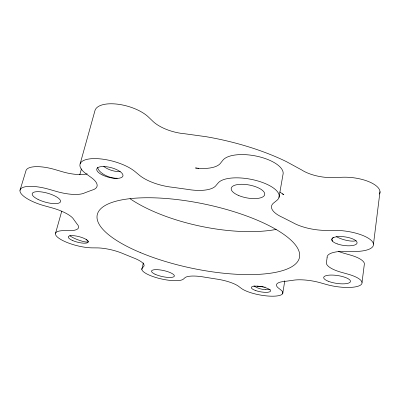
<?xml version="1.0" encoding="UTF-8"?>
<svg xmlns="http://www.w3.org/2000/svg" width="400" height="400" viewBox="0 0 400 400"><rect width="100%" height="100%" fill="white"/><g stroke="black" fill="none" stroke-linecap="round" stroke-linejoin="round"><path stroke-width="0.6" d="M373.47 244.17L380 191.685M362.02 282.41L364.41 263.695A24.87 7.81 8.3 0 0 350.685 255.155L345.025 253.545A26.57 8.825 7.7 0 1 338.5 251.39M282.705 293.53L284.81 280.755M278.98 197.475L282.945 174.745A31.225 12.915 10.5 0 0 258.915 156.69A31.225 12.915 10.5 0 0 223.025 160.045L220.82 162.795A31.33 13.04 12.8 0 1 195.51 167.975L196.585 168.17M141.84 269.465L143.385 262.89M79.785 174.825L81.44 168.845M80.14 163.855L95.05 110.31A29.975 13.025 15.6 0 1 117.675 104.19A29.975 13.025 15.6 0 1 148.275 116.88L152.08 120.52A30.83 14.02 13.7 0 0 184.88 133.78L206.22 136.72A127.72 48.22 11.9 0 1 286.42 161.635L301.72 169.975A29.75 12.75 7.8 0 0 335.71 177.54L342.415 177.245A28.395 11.38 7.1 0 1 370.165 182.25A28.395 11.38 7.1 0 1 379.52 194.04M55.545 233.255L61.75 211.175M20 190.315L25.885 171.005A26.995 9.11 16.1 0 1 54.455 169.42L60.935 171.32A28.835 10.42 16.2 0 0 87.23 173.86M197.66 168.365L198.735 168.565M282.39 193.93L283.865 194.595A30.71 12.195 8.7 0 1 279.885 192.005M276.19 229.435A100.95 37.935 11.9 0 1 130.04 198.725M86.1 239.505A10.195 1.895 20.6 0 1 84.715 241.82A10.195 1.895 20.6 0 1 71.33 236.73A10.2 3.78 7.9 0 1 69.84 235.505M265.26 289.655A9.64 3.78 14.5 0 1 253.92 285.8M270.24 289.39A9.64 1.395 6.6 0 1 265.26 289.66M256.96 286.195A9.64 1.395 6.6 0 1 263.47 286.83M264.625 287.015A9.64 1.395 6.6 0 1 265.185 287.11M356.155 240.645A12.63 3.69 15.8 0 1 336.465 236.69M332.685 241.15A12.65 4.875 -0.2 0 1 332.755 237.865M333.05 237.58A12.65 4.875 -0.2 0 1 333.395 237.305M120.235 171.4A13.35 3.615 9.4 0 1 118.99 171.5A13.34 6.305 21.1 0 1 103.745 166.46M117.25 178.255A13.385 6.22 21 0 1 104.49 174.85A13.385 6.22 21 0 1 97.66 167.28M327.115 257.67L326.535 261.85A26.825 8.28 8.1 0 0 342.405 272.59L348.12 274.19A25.095 7.315 8.6 0 1 359.595 285.62A25.095 7.315 8.6 0 1 326.595 284.54L321.325 283.045A23.675 6.595 9.3 0 0 292.585 280.345L284.315 281.46A23.165 6.38 9.6 0 0 278.84 288.36L281.08 290.13A22.195 5.955 10.4 0 1 270.125 296.155A22.195 5.955 10.4 0 1 241.365 288.415L239.11 286.72A21.7 5.73 11.3 0 0 215.63 278.92L204.77 277.19A21.53 5.675 11.6 0 0 184.665 277.985L183.395 279.125A21.615 5.71 12.4 0 1 158.095 278.14A21.615 5.71 12.4 0 1 142.25 268.025L143.365 266.855A22.19 5.935 13.3 0 0 132.86 257.63L123.56 253.845A22.37 6.03 13.6 0 0 96.33 247.895L91.96 247.86A23.485 6.53 14.4 0 1 60.245 239.135A23.485 6.53 14.4 0 1 63.96 230.64L68.43 230.66A25.04 7.265 15.2 0 0 77.095 224.08L73.805 219.555A25.49 7.525 15.4 0 0 50.525 207.46L44.255 205.73A27.26 8.55 15.8 0 1 20.06 190.04A27.26 8.55 15.8 0 1 48.695 189.215L55.255 191.1A29.13 9.795 15.9 0 0 84.9 192.79L91.93 190.16A29.535 10.165 15.8 0 0 90.465 176.97L86.04 173.755A30.805 11.315 14.9 0 1 92.41 158.65A30.805 11.315 14.9 0 1 134.675 171.305L138.695 174.625A31.715 12.2 13.3 0 0 172.635 187.29L187.455 189.36A31.69 12.28 12.7 0 0 216.155 185.31L218.345 182.745A31.58 12.16 10.6 0 1 258.41 181.13A31.58 12.16 10.6 0 1 277.005 200.275L274.2 202.55A31.055 11.475 9 0 0 282.535 217.385L293 222.695A30.565 11.075 8.6 0 0 327.905 230.4L334.75 230.36A29.135 9.85 8 0 1 371.935 241.1A29.135 9.85 8 0 1 353.395 251.475L346.92 251.36A27.53 8.685 8 0 0 327.115 257.67M328.185 281.215A13.545 3.95 8.6 0 0 350.215 282.08A13.545 3.95 8.6 0 0 332.86 275.09A13.545 3.95 8.6 0 0 328.185 281.215M155 274.2A11.665 3.08 12.4 0 0 174.01 276.59A11.665 3.08 12.4 0 0 159.81 269.89A11.665 3.08 12.4 0 0 155 274.2M38.05 199.415A14.71 4.615 15.8 0 0 60.51 201.71A14.71 4.615 15.8 0 0 40.555 191.82A14.71 4.615 15.8 0 0 38.05 199.415M238.18 195.3A17.045 6.56 10.6 0 0 264.675 194.76A17.045 6.56 10.6 0 0 241.03 184.28A17.045 6.56 10.6 0 0 238.18 195.3M140.79 252.75A103.34 32.69 11.9 0 0 299.36 257.93A103.34 32.69 11.9 0 0 154.885 197.86A103.34 32.69 11.9 0 0 140.79 252.75M72.25 240.355A10.33 2.87 14.4 0 0 88.24 242.125A10.33 2.87 14.4 0 0 74.37 235.77A10.33 2.87 14.4 0 0 72.25 240.355M255.315 290.43A9.76 2.615 10.4 0 0 270.5 291.125A9.76 2.615 10.4 0 0 257 286.135A9.76 2.615 10.4 0 0 255.315 290.43M337.185 243.875A12.81 4.33 8 0 0 357.06 243.095A12.81 4.33 8 0 0 338.955 236.555A12.81 4.33 8 0 0 337.185 243.875M102.135 174.855A13.545 4.975 14.9 0 0 122.93 175.985A13.545 4.975 14.9 0 0 104.485 166.565A13.545 4.975 14.9 0 0 102.135 174.855"/></g></svg>
